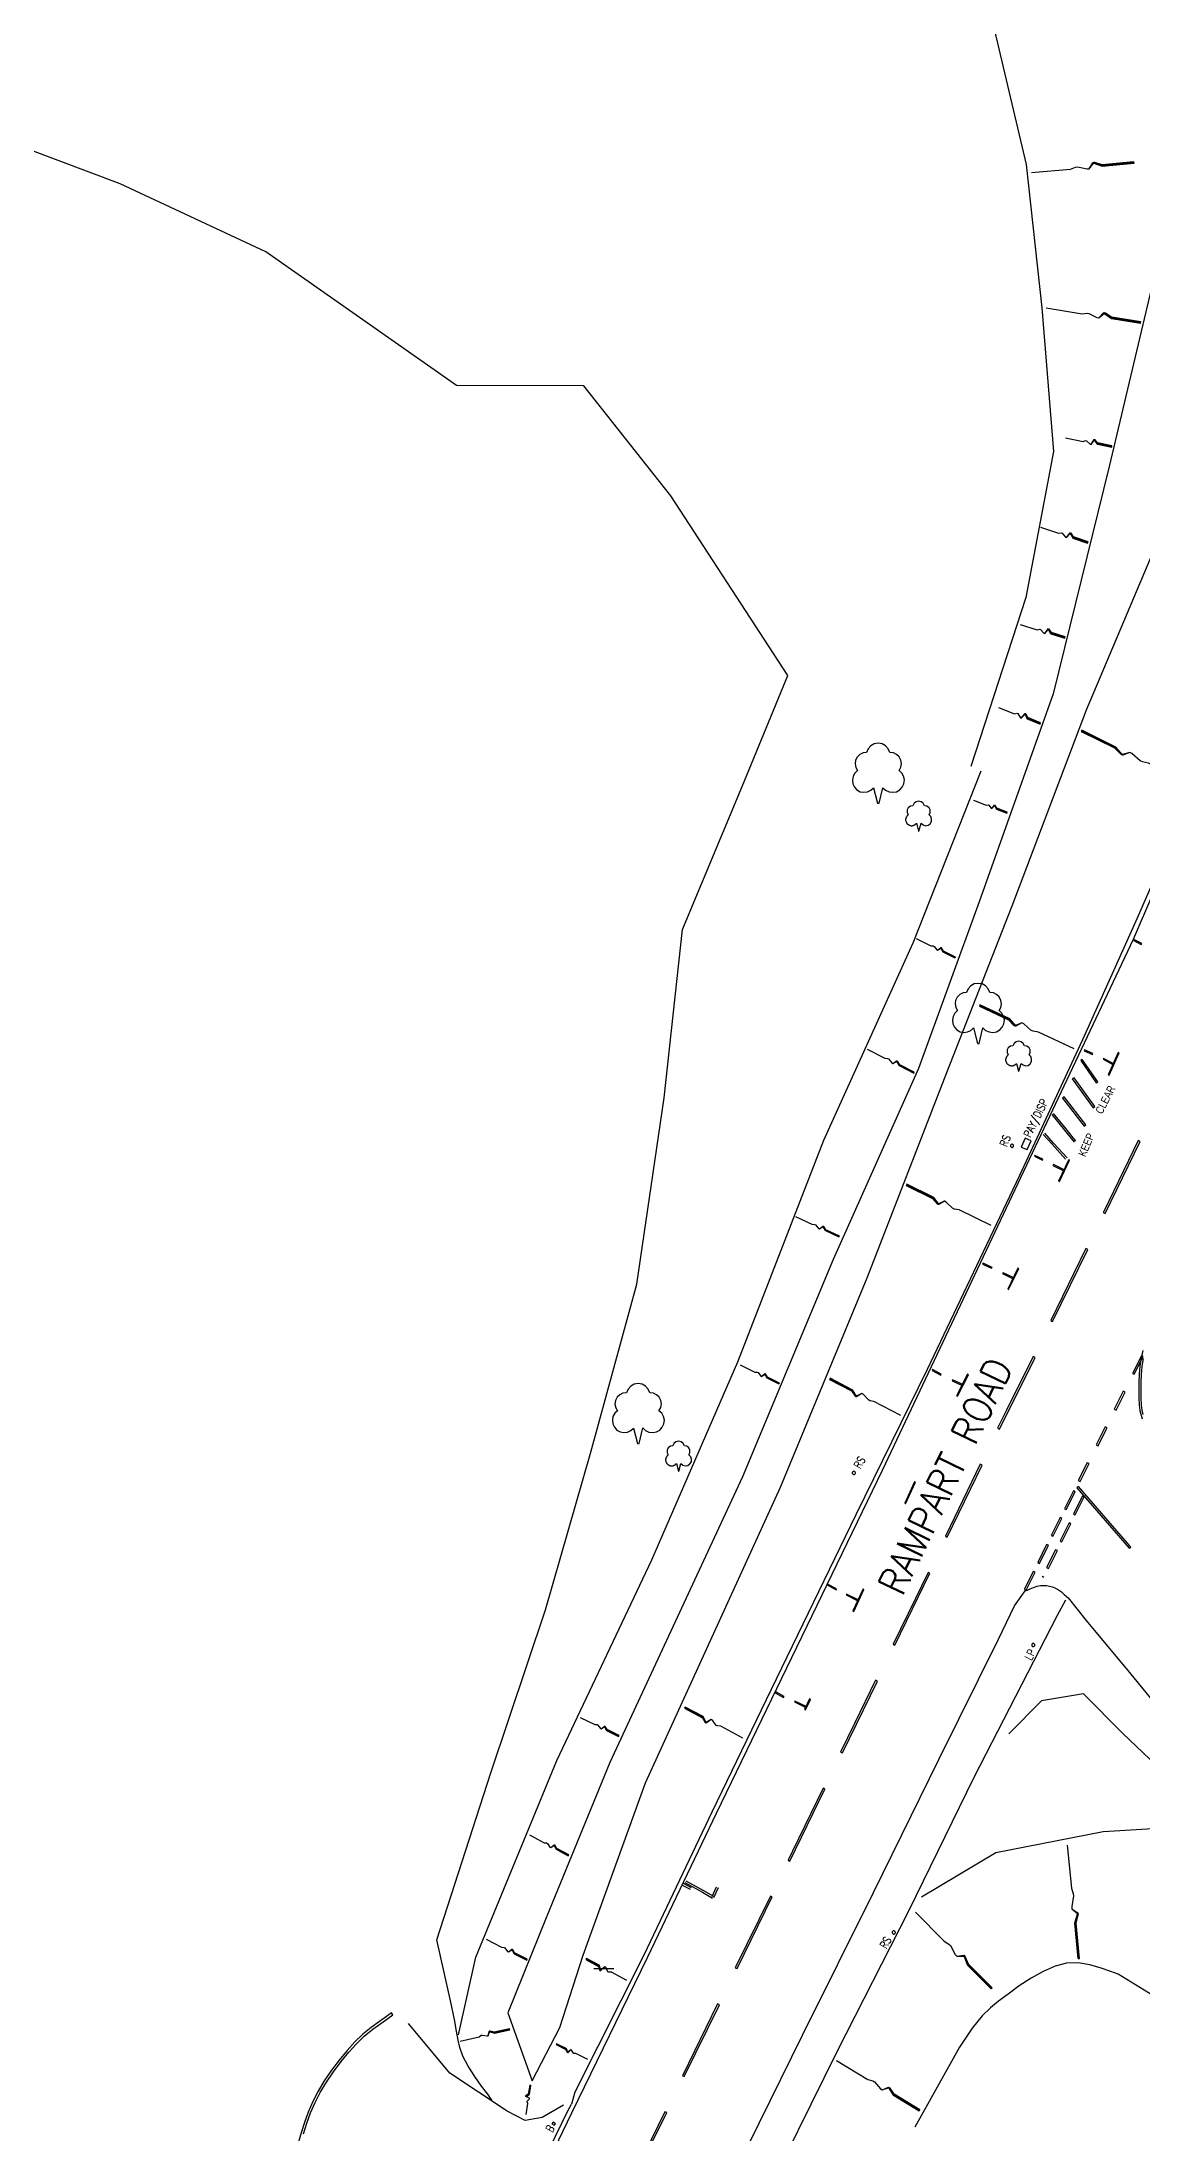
# Model space of a CAD drawing. Extents: x 427500 to 429848, y 434500 to 436505.
# Drawn here: x 429144.3 to 429199.4, y 435310 to 435414.5 of the extents above; entities that cross this region are included whole.
import ezdxf

# ---------------------------------------------------------------- set-up
doc = ezdxf.new("R2010")
doc.units = 0
doc.layers.get('0').update_dxf_attribs({"color": 222})
doc.layers.add('LPTIP_Ex_Base', color=8, linetype='Continuous')
doc.layers.add('ROADNAME', color=7, linetype='Continuous')
doc.styles.add('ARIAL', font='arial.ttf', dxfattribs={"width": 0.8})
doc.styles.add('LCC Romans', font='romans.shx', dxfattribs={"width": 0.9})
doc.styles.get("Standard").update_dxf_attribs({"font": 'romans.shx'})

# ---------------------------------------------------------------- blocks, each defined once
blk = doc.blocks.new('CIRCL')
at = {"color": 0, "linetype": 'ByBlock', "flags": 128}
for points in [[(0.5, 0), (0.475, 0.154), (0.404, 0.293), (0.293, 0.404), (0.154, 0.475), (0, 0.5), (-0.154, 0.475), (-0.293, 0.404), (-0.404, 0.293), (-0.475, 0.154), (-0.5, 0), (-0.475, -0.154), (-0.404, -0.293), (-0.293, -0.404), (-0.154, -0.475), (0, -0.5), (0.154, -0.475), (0.293, -0.404), (0.404, -0.293), (0.475, -0.154)], [(0.5, 0), (0.475, -0.154)]]:
    blk.add_lwpolyline(points, dxfattribs=at)
blk = doc.blocks.new('MH_LINE')
at = {"color": 0, "linetype": 'ByBlock', "flags": 128}
blk.add_lwpolyline([(-0.5, 0), (0.5, 0)], dxfattribs=at)
blk = doc.blocks.new('MH_BANK_L')
at = {"color": 0, "linetype": 'ByBlock', "flags": 128}
for points in [[(-0.19, 0.02005), (-0.5, 0.02005)], [(-0.5, 0.02005), (-0.5, 0.00005)], [(-0.5, 0.01905), (-0.19, 0.01905)], [(-0.5, 0.01795), (-0.19, 0.01795)], [(-0.5, 0.01695), (-0.19, 0.01695)], [(-0.5, 0.01595), (-0.19, 0.01595)], [(-0.5, 0.01495), (-0.19, 0.01495)], [(-0.5, 0.01395), (-0.19, 0.01395)], [(-0.5, 0.01305), (-0.19, 0.01305)], [(-0.5, 0.01205), (-0.19, 0.01205)], [(-0.5, 0.01105), (-0.19, 0.01105)], [(-0.5, 0.01005), (-0.19, 0.01005)], [(-0.5, 0.00905), (-0.19, 0.00905)], [(-0.5, 0.00805), (-0.19, 0.00805)], [(-0.5, 0.00695), (-0.19, 0.00695)], [(-0.5, 0.00595), (-0.19, 0.00595)], [(-0.5, 0.00495), (-0.19, 0.00495)], [(-0.5, 0.00405), (-0.19, 0.00405)], [(-0.5, 0.00295), (-0.19, 0.00295)], [(-0.5, 0.00195), (-0.19, 0.00195)], [(-0.5, 0.00105), (-0.19, 0.00105)], [(-0.5, 0.00005), (-0.19, 0.00005)], [(-0.19, 0.00005), (-0.19, 0.02005)], [(-0.1, -0.04005), (-0.19, 0.02005)], [(-0.19, 0.01905), (-0.101, -0.03995)], [(-0.19, 0.01795), (-0.102, -0.04005)], [(-0.19, 0.01695), (-0.1031, -0.03995)], [(-0.19, 0.01595), (-0.1042, -0.04005)], [(-0.19, 0.01495), (-0.1052, -0.03995)], [(-0.19, 0.01395), (-0.1062, -0.03995)], [(-0.19, 0.01305), (-0.1072, -0.03995)], [(-0.19, 0.01205), (-0.108, -0.03995)], [(-0.19, 0.01105), (-0.109, -0.03995)], [(-0.19, 0.01005), (-0.11, -0.04005)], [(-0.19, 0.00905), (-0.1112, -0.03995)], [(-0.19, 0.00805), (-0.19, 0.00695)], [(-0.19, 0.00805), (-0.1124, -0.04005)], [(-0.19, 0.00695), (-0.1135, -0.03995)], [(-0.19, 0.00595), (-0.1144, -0.03995)], [(-0.19, 0.00495), (-0.1154, -0.03995)], [(-0.19, 0.00405), (-0.1163, -0.03995)], [(-0.19, 0.00295), (-0.1173, -0.03995)], [(-0.19, 0.00195), (-0.1183, -0.03995)], [(-0.19, 0.00105), (-0.1191, -0.04005)], [(-0.19, 0.00005), (-0.12, -0.04005)], [(-0.0601, 0.04005), (-0.11, -0.04005)], [(-0.0601, 0.04005), (-0.109, -0.03995)], [(-0.0601, 0.04005), (-0.108, -0.03995)], [(-0.0601, 0.04005), (-0.1072, -0.03995)], [(-0.0601, 0.04005), (-0.1062, -0.03995)], [(-0.0601, 0.04005), (-0.1058, -0.03085)], [(-0.0601, 0.04005), (-0.1055, -0.03155)], [(-0.0601, 0.04005), (-0.1052, -0.03995)], [(-0.0601, 0.04005), (-0.1042, -0.04005)], [(-0.0601, 0.04005), (-0.1031, -0.03995)], [(-0.0601, 0.04005), (-0.102, -0.04005)], [(-0.0601, 0.04005), (-0.101, -0.03995)], [(-0.0601, 0.04005), (-0.1, -0.04005)], [(-0.0601, 0.04005), (-0.1, -0.04005)], [(-0.04, 0.04005), (-0.0601, 0.04005)], [(0.05, 0.00005), (-0.04, 0.04005)], [(0.07, 0.00005), (0.05, 0.00005)], [(0.12, 0.02005), (0.07, 0.00005)], [(0.5, 0.02005), (0.12, 0.02005)], [(-0.1, -0.04005), (-0.12, -0.04005)], [(-0.1058, -0.03085), (-0.1137, -0.03085)], [(-0.1055, -0.03155), (-0.1127, -0.03155)], [(-0.1059, -0.03225), (-0.1116, -0.03225)], [(-0.1065, -0.03295), (-0.1105, -0.03295)], [(-0.107, -0.03375), (-0.1094, -0.03375)], [(-0.1075, -0.03445), (-0.1083, -0.03445)], [(-0.1055, -0.03155), (-0.1077, -0.03485)]]:
    blk.add_lwpolyline(points, dxfattribs=at)

msp = doc.modelspace()

# ---------------------------------------------------------------- linework, layer by layer
at = {"layer": 'LPTIP_Ex_Base', "color": 251, "true_color": 0x636466, "flags": 128}
for points in [[(429171.76, 435453.08), (429171.74, 435452.7), (429171.69, 435452.16), (429171.65, 435451.54), (429171.67, 435450.87), (429171.78, 435450.23), (429171.93, 435449.68), (429172.08, 435449.17), (429172.32, 435448.61), (429172.76, 435447.91), (429173.47, 435446.97), (429177.55, 435442.65), (429181.5, 435436.08), (429185.44, 435431.22), (429189.39, 435424.29), (429191.75, 435416), (429193.55, 435408.39), (429194.34, 435401.23), (429194.93, 435394.04), (429193.54, 435386.74), (429190.79, 435378.3)], [(429166.85, 435311.64), (429166.64, 435311.93), (429166.33, 435312.34), (429165.99, 435312.82), (429165.66, 435313.33), (429165.4, 435313.84), (429165.25, 435314.27), (429165.16, 435314.64), (429165.08, 435315.08), (429164.98, 435315.67), (429164.8, 435316.53), (429164.09, 435319.65), (429166.8, 435327.99), (429169.53, 435336.15), (429171.8, 435344.02), (429174.09, 435352.42), (429175.46, 435361.74), (429176.38, 435370.16), (429179.35, 435377.3), (429181.64, 435382.85), (429175.8, 435391.83), (429171.44, 435397.32), (429165.08, 435397.34), (429155.55, 435404.02), (429148.27, 435407.42), (429137.53, 435411.45)], [(429212.33, 435405.72), (429210.11, 435399.21), (429207.19, 435390.96), (429204.34, 435383.09), (429201.54, 435376.3), (429199.11, 435370.72), (429196.37, 435364.63), (429193.23, 435357.86), (429188.61, 435348.16), (429185.04, 435340.89), (429181.06, 435332.68), (429177.84, 435326.03), (429174.44, 435318.88), (429171, 435312.04), (429170.83, 435311.43)], [(429200.37, 435404.54), (429197.71, 435393.3), (429194.9, 435381.94), (429191.21, 435371.53), (429188.17, 435363.21), (429183.9, 435353.65), (429179.38, 435342.79), (429172.74, 435328.52), (429169.6, 435320.83), (429167.65, 435316.01), (429168.86, 435312.6), (429170.24, 435315.27), (429171.41, 435318.88), (429174.52, 435327.5), (429181.27, 435342.27), (429185.61, 435352.74), (429189.59, 435363.01), (429192.85, 435371.34), (429196.57, 435381.13), (429201.48, 435392.77)], [(429161.52, 435292.13), (429161.7, 435292.05), (429162.18, 435293.01), (429170.84, 435311.01), (429174.62, 435318.77), (429178.08, 435325.98), (429186.38, 435343.12), (429198.92, 435369.67), (429201.72, 435376.19), (429204.59, 435383.04), (429205.43, 435385.29), (429205.99, 435387.03), (429205.84, 435387.11)], [(429165.17, 435314.9), (429166.04, 435318.79), (429170.1, 435328.61), (429174.84, 435338.64), (429179.14, 435348.55), (429183.44, 435359.62), (429187.91, 435369.48), (429191.3, 435378.08)], [(429194.84, 435360.9), (429195.47, 435360.12), (429195.96, 435359.52), (429195.96, 435359.52)], [(429194.91, 435360.96), (429195.54, 435360.19), (429196.03, 435359.58), (429196.03, 435359.58)], [(429195.52, 435358.67), (429194.85, 435359.42), (429194.41, 435359.91), (429194.41, 435359.91)], [(429195.6, 435358.74), (429194.93, 435359.48), (429194.49, 435359.97), (429194.49, 435359.97)], [(429199.25, 435359.56), (429199.16, 435359.6), (429197.43, 435356.05), (429197.41, 435356), (429197.5, 435355.96), (429199.25, 435359.56)], [(429196.63, 435354.16), (429196.54, 435354.21), (429194.79, 435350.61), (429194.88, 435350.56), (429196.63, 435354.16)], [(429194, 435348.76), (429193.91, 435348.81), (429192.55, 435346.09), (429192.13, 435345.23), (429192.22, 435345.18), (429194, 435348.76)], [(429198.87, 435347.96), (429198.95, 435347.92), (429199.41, 435348.81), (429199.32, 435348.85), (429198.87, 435347.96)], [(429199.38, 435349.11), (429199.3, 435348.73), (429199.24, 435348.34), (429199.22, 435348.11), (429199.2, 435347.93), (429199.18, 435347.51), (429199.18, 435347.11), (429199.18, 435347.1), (429199.18, 435346.72), (429199.2, 435346.4), (429199.23, 435346.12), (429199.24, 435346.1), (429199.3, 435345.88), (429199.36, 435345.7)], [(429199.4, 435348.71), (429199.34, 435348.33), (429199.32, 435348.1), (429199.3, 435347.93), (429199.28, 435347.51), (429199.28, 435347.11), (429199.28, 435347.1), (429199.28, 435346.73), (429199.3, 435346.4), (429199.33, 435346.13), (429199.34, 435346.13), (429199.39, 435345.91)], [(429197.96, 435346.18), (429198.05, 435346.13), (429198.5, 435347.02), (429198.41, 435347.07), (429197.96, 435346.18)], [(429197.06, 435344.39), (429197.15, 435344.35), (429197.39, 435344.82), (429197.6, 435345.24), (429197.51, 435345.29), (429197.06, 435344.39)], [(429191.35, 435343.38), (429191.26, 435343.43), (429189.52, 435339.82), (429189.61, 435339.78), (429191.35, 435343.38)], [(429196.16, 435342.61), (429196.25, 435342.56), (429196.7, 435343.46), (429196.61, 435343.5), (429196.16, 435342.61)], [(429195.47, 435341.2), (429195.56, 435341.16), (429196.01, 435342.05), (429195.92, 435342.1), (429195.47, 435341.2)], [(429196.46, 435341.79), (429196.37, 435341.83), (429195.92, 435340.94), (429196.01, 435340.89), (429196.46, 435341.79)], [(429198.7, 435339.22), (429198.78, 435339.28), (429198.62, 435339.47), (429196.17, 435342.31), (429196.09, 435342.25), (429198.7, 435339.22)], [(429194.8, 435339.86), (429194.89, 435339.82), (429194.92, 435339.87), (429195.34, 435340.71), (429195.25, 435340.76), (429194.8, 435339.86)], [(429195.79, 435340.45), (429195.7, 435340.49), (429195.25, 435339.6), (429195.34, 435339.55), (429195.79, 435340.45)], [(429194.14, 435338.52), (429194.23, 435338.47), (429194.67, 435339.37), (429194.58, 435339.41), (429194.14, 435338.52)], [(429195.12, 435339.11), (429195.03, 435339.15), (429194.58, 435338.26), (429194.67, 435338.21), (429195.12, 435339.11)], [(429188.74, 435337.98), (429188.65, 435338.02), (429188.02, 435336.71), (429186.9, 435334.43), (429186.99, 435334.38), (429188.74, 435337.98)], [(429193.47, 435337.18), (429193.56, 435337.13), (429194, 435338.03), (429193.91, 435338.07), (429193.47, 435337.18)], [(429194.44, 435337.77), (429194.35, 435337.81), (429194.35, 435337.81)], [(429156.6, 435262.27), (429156.92, 435263.13), (429157.85, 435265.05), (429161.88, 435273.25), (429165.89, 435281.45), (429169.94, 435289.64), (429174.38, 435298.64), (429178.59, 435307.2), (429182.38, 435314.89), (429185.92, 435322.01), (429189.19, 435328.66), (429192.18, 435334.68), (429192.97, 435336.34), (429193.51, 435337.09)], [(429195.53, 435336.63), (429195.11, 435335.86), (429190.94, 435327.76), (429187.67, 435321.08), (429184.09, 435314.05), (429180.21, 435306.19), (429175.99, 435297.74), (429171.78, 435288.74), (429167.63, 435280.31), (429163.69, 435272.4), (429159.62, 435264.48), (429158.6, 435262.29), (429157.72, 435260.61)], [(429193.51, 435337.09), (429193.62, 435337.13), (429193.76, 435337.2), (429193.93, 435337.27), (429194.11, 435337.33), (429194.27, 435337.37), (429194.42, 435337.37), (429194.58, 435337.36), (429194.73, 435337.33), (429194.88, 435337.29), (429195.03, 435337.23), (429195.17, 435337.15), (429195.32, 435337.04), (429195.45, 435336.92), (429195.57, 435336.82), (429195.66, 435336.74), (429196.55, 435335.62), (429198.78, 435332.93), (429204.54, 435325.9)], [(429186.12, 435332.58), (429186.03, 435332.63), (429184.97, 435330.47), (429184.28, 435329.03), (429184.37, 435328.99), (429186.12, 435332.58)], [(429202.42, 435326.13), (429198.38, 435329.97), (429196.42, 435331.94), (429194.33, 435331.6), (429192.69, 435329.95)], [(429183.49, 435327.19), (429183.4, 435327.23), (429181.87, 435324.09), (429181.65, 435323.64), (429181.74, 435323.59), (429183.49, 435327.19)], [(429188.32, 435321.8), (429192.04, 435324.02), (429197.41, 435325.07), (429202.08, 435325.35), (429204.43, 435324.91)], [(429176.78, 435322.16), (429176.38, 435322.37), (429176.38, 435322.37)], [(429176.82, 435322.25), (429176.42, 435322.46), (429176.42, 435322.46)], [(429176.5, 435322.51), (429177.37, 435322.03), (429177.88, 435321.74), (429177.88, 435321.74)], [(429176.54, 435322.6), (429177.42, 435322.11), (429177.92, 435321.83), (429177.92, 435321.83)], [(429177.86, 435321.81), (429178.08, 435322.3), (429178.08, 435322.3)], [(429177.95, 435321.76), (429178.17, 435322.26), (429178.17, 435322.26)], [(429180.86, 435321.8), (429180.77, 435321.84), (429179.01, 435318.25), (429179.1, 435318.21), (429180.86, 435321.8)], [(429201.19, 435316.07), (429198.16, 435317.93), (429197.79, 435318.06), (429197.3, 435318.23), (429196.73, 435318.4), (429196.15, 435318.5), (429195.57, 435318.48), (429195, 435318.33), (429194.41, 435318.07), (429193.8, 435317.73), (429193.21, 435317.35), (429192.65, 435316.93), (429192.18, 435316.58), (429191.77, 435316.26), (429191.35, 435315.85), (429190.86, 435315.24), (429190.22, 435314.29), (429187.99, 435310.28)], [(429157.43, 435309.96), (429157.59, 435310.48), (429157.78, 435311), (429158.01, 435311.52), (429158.27, 435312.02), (429158.58, 435312.53), (429158.93, 435313.06), (429159.31, 435313.57), (429159.7, 435314.04), (429160.08, 435314.46), (429160.47, 435314.84), (429160.89, 435315.18), (429161.29, 435315.47), (429161.64, 435315.72), (429161.89, 435315.9), (429161.82, 435316), (429161.57, 435315.82), (429161.22, 435315.57), (429160.81, 435315.27), (429160.39, 435314.93), (429159.99, 435314.55), (429159.61, 435314.12), (429159.22, 435313.64), (429158.83, 435313.13), (429158.47, 435312.6), (429158.16, 435312.08), (429157.9, 435311.57), (429157.67, 435311.04), (429157.48, 435310.52), (429157.31, 435310), (429157.17, 435309.49)], [(429178.22, 435316.41), (429178.13, 435316.46), (429176.37, 435312.86), (429176.46, 435312.82), (429178.22, 435316.41)], [(429170.43, 435311.39), (429169.36, 435310.77), (429168.51, 435310.62), (429167.61, 435311.09), (429164.75, 435312.98), (429162.67, 435315.47)], [(429166.43, 435302.37), (429167.88, 435305.43), (429170.65, 435311.11), (429170.83, 435311.43)], [(429175.59, 435311.02), (429175.5, 435311.06), (429174.47, 435308.97), (429173.73, 435307.48), (429173.81, 435307.43), (429175.59, 435311.02)]]:
    msp.add_lwpolyline(points, dxfattribs=at)
at = {"layer": 'LPTIP_Ex_Base', "color": 251, "true_color": 0x636466}
for points in [[(429185.13, 435378.1), (429184.99, 435377.97), (429184.9, 435377.81), (429184.87, 435377.62), (429184.89, 435377.44), (429184.97, 435377.27), (429185.09, 435377.13), (429185.26, 435377.04), (429185.44, 435377.01), (429185.62, 435377.03), (429185.79, 435377.11), (429185.93, 435377.23), (429185.93, 435377.23), (429186.13, 435376.46), (429186.21, 435376.46), (429186.39, 435377.24), (429186.39, 435377.24), (429186.53, 435377.11), (429186.7, 435377.03), (429186.89, 435377.01), (429187.07, 435377.04), (429187.24, 435377.13), (429187.36, 435377.27), (429187.44, 435377.44), (429187.47, 435377.63), (429187.43, 435377.81), (429187.34, 435377.97), (429187.2, 435378.1), (429187.29, 435378.26), (429187.32, 435378.44), (429187.29, 435378.61), (429187.21, 435378.78), (429187.08, 435378.9), (429186.92, 435378.98), (429186.74, 435379), (429186.74, 435379), (429186.66, 435379.18), (429186.53, 435379.33), (429186.36, 435379.43), (429186.16, 435379.46), (429185.96, 435379.43), (429185.79, 435379.33), (429185.66, 435379.18), (429185.58, 435379), (429185.4, 435378.98), (429185.24, 435378.9), (429185.11, 435378.77), (429185.03, 435378.61), (429185, 435378.43), (429185.04, 435378.25), (429185.13, 435378.1)], [(429187.66, 435375.89), (429187.65, 435375.88), (429187.63, 435375.86), (429187.62, 435375.85), (429187.61, 435375.84), (429187.6, 435375.82), (429187.59, 435375.81), (429187.58, 435375.79), (429187.57, 435375.78), (429187.56, 435375.76), (429187.55, 435375.74), (429187.54, 435375.72), (429187.54, 435375.71), (429187.54, 435375.69), (429187.53, 435375.67), (429187.53, 435375.65), (429187.53, 435375.63), (429187.53, 435375.61), (429187.54, 435375.59), (429187.54, 435375.58), (429187.54, 435375.56), (429187.55, 435375.54), (429187.56, 435375.52), (429187.57, 435375.51), (429187.57, 435375.49), (429187.58, 435375.47), (429187.59, 435375.46), (429187.61, 435375.44), (429187.62, 435375.43), (429187.63, 435375.42), (429187.65, 435375.41), (429187.66, 435375.4), (429187.68, 435375.39), (429187.69, 435375.38), (429187.71, 435375.37), (429187.73, 435375.36), (429187.75, 435375.35), (429187.76, 435375.35), (429187.78, 435375.35), (429187.8, 435375.34), (429187.82, 435375.34), (429187.84, 435375.34), (429187.86, 435375.34), (429187.88, 435375.34), (429187.89, 435375.35), (429187.91, 435375.35), (429187.93, 435375.36), (429187.95, 435375.36), (429187.96, 435375.37), (429187.98, 435375.38), (429188, 435375.39), (429188.01, 435375.4), (429188.03, 435375.41), (429188.04, 435375.43), (429188.05, 435375.44), (429188.07, 435375.46), (429188.07, 435375.46), (429188.17, 435375.07), (429188.19, 435375.07), (429188.3, 435375.46), (429188.3, 435375.46), (429188.4, 435375.38), (429188.52, 435375.34), (429188.65, 435375.36), (429188.75, 435375.44), (429188.82, 435375.55), (429188.83, 435375.68), (429188.79, 435375.8), (429188.7, 435375.89), (429188.75, 435376), (429188.75, 435376.13), (429188.7, 435376.24), (429188.59, 435376.32), (429188.47, 435376.34), (429188.41, 435376.46), (429188.31, 435376.54), (429188.18, 435376.57), (429188.05, 435376.54), (429187.95, 435376.46), (429187.89, 435376.34), (429187.77, 435376.32), (429187.66, 435376.24), (429187.61, 435376.13), (429187.61, 435376), (429187.66, 435375.89)], [(429190.13, 435366.1), (429189.99, 435365.97), (429189.9, 435365.81), (429189.87, 435365.62), (429189.89, 435365.44), (429189.97, 435365.27), (429190.09, 435365.13), (429190.26, 435365.04), (429190.44, 435365.01), (429190.62, 435365.03), (429190.79, 435365.11), (429190.93, 435365.23), (429190.93, 435365.23), (429191.13, 435364.46), (429191.21, 435364.46), (429191.39, 435365.24), (429191.39, 435365.24), (429191.53, 435365.11), (429191.7, 435365.03), (429191.89, 435365.01), (429192.07, 435365.04), (429192.24, 435365.13), (429192.36, 435365.27), (429192.44, 435365.44), (429192.47, 435365.63), (429192.43, 435365.81), (429192.34, 435365.97), (429192.2, 435366.1), (429192.29, 435366.26), (429192.32, 435366.44), (429192.29, 435366.61), (429192.21, 435366.78), (429192.08, 435366.9), (429191.92, 435366.98), (429191.74, 435367), (429191.74, 435367), (429191.66, 435367.18), (429191.53, 435367.33), (429191.36, 435367.43), (429191.16, 435367.46), (429190.96, 435367.43), (429190.79, 435367.33), (429190.66, 435367.18), (429190.58, 435367), (429190.4, 435366.98), (429190.24, 435366.9), (429190.11, 435366.77), (429190.03, 435366.61), (429190, 435366.43), (429190.04, 435366.25), (429190.13, 435366.1)], [(429192.66, 435363.89), (429192.65, 435363.88), (429192.63, 435363.86), (429192.62, 435363.85), (429192.61, 435363.84), (429192.6, 435363.82), (429192.59, 435363.81), (429192.58, 435363.79), (429192.57, 435363.78), (429192.56, 435363.76), (429192.55, 435363.74), (429192.54, 435363.72), (429192.54, 435363.71), (429192.54, 435363.69), (429192.53, 435363.67), (429192.53, 435363.65), (429192.53, 435363.63), (429192.53, 435363.61), (429192.54, 435363.59), (429192.54, 435363.58), (429192.54, 435363.56), (429192.55, 435363.54), (429192.56, 435363.52), (429192.57, 435363.51), (429192.57, 435363.49), (429192.58, 435363.47), (429192.59, 435363.46), (429192.61, 435363.44), (429192.62, 435363.43), (429192.63, 435363.42), (429192.65, 435363.41), (429192.66, 435363.4), (429192.68, 435363.39), (429192.69, 435363.38), (429192.71, 435363.37), (429192.73, 435363.36), (429192.75, 435363.35), (429192.76, 435363.35), (429192.78, 435363.35), (429192.8, 435363.34), (429192.82, 435363.34), (429192.84, 435363.34), (429192.86, 435363.34), (429192.88, 435363.34), (429192.89, 435363.35), (429192.91, 435363.35), (429192.93, 435363.36), (429192.95, 435363.36), (429192.96, 435363.37), (429192.98, 435363.38), (429193, 435363.39), (429193.01, 435363.4), (429193.03, 435363.41), (429193.04, 435363.43), (429193.05, 435363.44), (429193.07, 435363.46), (429193.07, 435363.46), (429193.17, 435363.07), (429193.19, 435363.07), (429193.3, 435363.46), (429193.3, 435363.46), (429193.4, 435363.38), (429193.52, 435363.34), (429193.65, 435363.36), (429193.75, 435363.44), (429193.82, 435363.55), (429193.83, 435363.68), (429193.79, 435363.8), (429193.7, 435363.89), (429193.75, 435364), (429193.75, 435364.13), (429193.7, 435364.24), (429193.59, 435364.32), (429193.47, 435364.34), (429193.41, 435364.46), (429193.31, 435364.54), (429193.18, 435364.57), (429193.05, 435364.54), (429192.95, 435364.46), (429192.89, 435364.34), (429192.77, 435364.32), (429192.66, 435364.24), (429192.61, 435364.13), (429192.61, 435364), (429192.66, 435363.89)], [(429173.13, 435346.1), (429172.99, 435345.97), (429172.9, 435345.81), (429172.87, 435345.62), (429172.89, 435345.44), (429172.97, 435345.27), (429173.09, 435345.13), (429173.26, 435345.04), (429173.44, 435345.01), (429173.62, 435345.03), (429173.79, 435345.11), (429173.93, 435345.23), (429173.93, 435345.23), (429174.13, 435344.46), (429174.21, 435344.46), (429174.39, 435345.24), (429174.39, 435345.24), (429174.53, 435345.11), (429174.7, 435345.03), (429174.89, 435345.01), (429175.07, 435345.04), (429175.24, 435345.13), (429175.36, 435345.27), (429175.44, 435345.44), (429175.47, 435345.63), (429175.43, 435345.81), (429175.34, 435345.97), (429175.2, 435346.1), (429175.29, 435346.26), (429175.32, 435346.44), (429175.29, 435346.61), (429175.21, 435346.78), (429175.08, 435346.9), (429174.92, 435346.98), (429174.74, 435347), (429174.74, 435347), (429174.66, 435347.18), (429174.53, 435347.33), (429174.36, 435347.43), (429174.16, 435347.46), (429173.96, 435347.43), (429173.79, 435347.33), (429173.66, 435347.18), (429173.58, 435347), (429173.4, 435346.98), (429173.24, 435346.9), (429173.11, 435346.77), (429173.03, 435346.61), (429173, 435346.43), (429173.04, 435346.25), (429173.13, 435346.1)], [(429175.66, 435343.89), (429175.65, 435343.88), (429175.63, 435343.86), (429175.62, 435343.85), (429175.61, 435343.84), (429175.6, 435343.82), (429175.59, 435343.81), (429175.58, 435343.79), (429175.57, 435343.78), (429175.56, 435343.76), (429175.55, 435343.74), (429175.54, 435343.72), (429175.54, 435343.71), (429175.54, 435343.69), (429175.53, 435343.67), (429175.53, 435343.65), (429175.53, 435343.63), (429175.53, 435343.61), (429175.54, 435343.59), (429175.54, 435343.58), (429175.54, 435343.56), (429175.55, 435343.54), (429175.56, 435343.52), (429175.57, 435343.51), (429175.57, 435343.49), (429175.58, 435343.47), (429175.59, 435343.46), (429175.61, 435343.44), (429175.62, 435343.43), (429175.63, 435343.42), (429175.65, 435343.41), (429175.66, 435343.4), (429175.68, 435343.39), (429175.69, 435343.38), (429175.71, 435343.37), (429175.73, 435343.36), (429175.75, 435343.35), (429175.76, 435343.35), (429175.78, 435343.35), (429175.8, 435343.34), (429175.82, 435343.34), (429175.84, 435343.34), (429175.86, 435343.34), (429175.88, 435343.34), (429175.89, 435343.35), (429175.91, 435343.35), (429175.93, 435343.36), (429175.95, 435343.36), (429175.96, 435343.37), (429175.98, 435343.38), (429176, 435343.39), (429176.01, 435343.4), (429176.03, 435343.41), (429176.04, 435343.43), (429176.05, 435343.44), (429176.07, 435343.46), (429176.07, 435343.46), (429176.17, 435343.07), (429176.19, 435343.07), (429176.3, 435343.46), (429176.3, 435343.46), (429176.4, 435343.38), (429176.52, 435343.34), (429176.65, 435343.36), (429176.75, 435343.44), (429176.82, 435343.55), (429176.83, 435343.68), (429176.79, 435343.8), (429176.7, 435343.89), (429176.75, 435344), (429176.75, 435344.13), (429176.7, 435344.24), (429176.59, 435344.32), (429176.47, 435344.34), (429176.41, 435344.46), (429176.31, 435344.54), (429176.18, 435344.57), (429176.05, 435344.54), (429175.95, 435344.46), (429175.89, 435344.34), (429175.77, 435344.32), (429175.66, 435344.24), (429175.61, 435344.13), (429175.61, 435344), (429175.66, 435343.89)]]:
    msp.add_lwpolyline(points, dxfattribs=at)
at = {"layer": 'LPTIP_Ex_Base', "color": 251, "true_color": 0x636466, "flags": 128}
for points in [[(429199.31, 435369.4), (429199.34, 435369.45), (429198.93, 435369.66), (429198.9, 435369.62)], [(429196.87, 435363.9), (429196.89, 435363.95), (429196.47, 435364.13), (429196.45, 435364.09)], [(429198.21, 435363.99), (429198.16, 435364.01), (429197.65, 435362.89), (429197.7, 435362.87)], [(429195.95, 435362.74), (429195.86, 435362.69), (429196.9, 435361.24), (429196.98, 435361.3)], [(429196.36, 435363.66), (429196.28, 435363.6), (429197.06, 435362.49), (429197.14, 435362.54)], [(429197.88, 435363.41), (429197.91, 435363.46), (429197.42, 435363.71), (429197.4, 435363.67)], [(429195.45, 435361.78), (429195.38, 435361.72), (429196.45, 435360.33), (429196.53, 435360.39)], [(429193.81, 435359.59), (429193.5, 435359.72), (429193.31, 435359.28), (429193.61, 435359.15)], [(429194.37, 435358.62), (429194.39, 435358.67), (429193.99, 435358.86), (429193.97, 435358.82)], [(429195.73, 435358.63), (429195.69, 435358.65), (429195.18, 435357.57), (429195.22, 435357.55)], [(429195.4, 435358.11), (429195.42, 435358.16), (429194.92, 435358.4), (429194.89, 435358.35)], [(429191.83, 435353.22), (429191.85, 435353.26), (429191.4, 435353.47), (429191.38, 435353.42)], [(429192.88, 435352.71), (429192.9, 435352.76), (429192.4, 435352.99), (429192.38, 435352.95)], [(429193.19, 435353.21), (429193.14, 435353.23), (429192.64, 435352.18), (429192.68, 435352.16)], [(429189.29, 435347.88), (429189.31, 435347.93), (429188.87, 435348.16), (429188.85, 435348.11)], [(429190.32, 435347.37), (429190.35, 435347.42), (429189.87, 435347.64), (429189.85, 435347.6)], [(429190.68, 435347.9), (429190.63, 435347.92), (429190.08, 435346.84), (429190.12, 435346.82)], [(429188.02, 435342.53), (429187.98, 435342.55), (429187.49, 435341.47), (429187.53, 435341.45)], [(429184.06, 435337.15), (429184.08, 435337.2), (429183.63, 435337.43), (429183.61, 435337.39)], [(429185.11, 435336.62), (429185.13, 435336.66), (429184.58, 435336.93), (429184.55, 435336.89)], [(429185.44, 435337.17), (429185.4, 435337.19), (429184.89, 435336.09), (429184.94, 435336.07)], [(429181.43, 435331.77), (429181.45, 435331.82), (429181.04, 435332.05), (429181.01, 435332)], [(429182.5, 435331.28), (429182.52, 435331.33), (429181.99, 435331.58), (429181.97, 435331.54)], [(429182.78, 435331.67), (429182.73, 435331.69), (429182.47, 435331.17), (429182.52, 435331.15)], [(429169.96, 435310.38), (429170.02, 435310.46), (429169.91, 435310.53), (429169.85, 435310.45)]]:
    msp.add_lwpolyline(points, close=True, dxfattribs=at)

# ---------------------------------------------------------------- block references
at = {"layer": 'LPTIP_Ex_Base', "color": 251, "true_color": 0x636466}
for name, p, xscale, yscale, zscale, rotation in [('MH_BANK_L', (429196.38, 435408.29), 5.150482, 3.5, 5.150482, 185.271716), ('MH_BANK_L', (429196.93, 435400.91), 4.778575, 3.5, 4.778575, 170.655328), ('MH_BANK_L', (429196.69, 435394.56), 2.356111, 3.5, 2.356111, 168.730732), ('MH_BANK_L', (429195.47, 435389.93), 2.494132, 3.5, 2.494132, 161.255347), ('MH_BANK_L', (429194.39, 435385.12), 2.335766, 3.5, 2.335766, 163.020289), ('MH_BANK_L', (429193.24, 435380.9), 2.232506, 3.5, 2.232506, 158.334041), ('MH_BANK_L', (429198.99, 435378.72), 5.98948, 3.5, 5.98948, 333.617129), ('MH_BANK_L', (429191.77, 435376.34), 1.791585, 2.5, 1.791585, 158.83874), ('MH_BANK_L', (429189.05, 435369.26), 2.169271, 2.5, 2.169271, 153.434949), ('MH_BANK_L', (429193.57, 435365.22), 5.191552, 3.5, 5.191552, 335.011499), ('MH_BANK_L', (429186.79, 435363.62), 2.627425, 2.5, 2.627425, 152.734118), ('CIRCL', (429192.85, 435359.34), 0.16, 0.16, 0.16, 244.184746), ('MH_BANK_L', (429189.67, 435356.32), 4.694588000000001, 3.5, 4.694588000000001, 333.8998130000001), ('MH_BANK_L', (429183.13, 435355.34), 2.402925, 2.5, 2.402925, 154.776077), ('MH_BANK_L', (429180.25, 435347.96), 2.161297, 2.5, 2.161297, 153.860932), ('MH_BANK_L', (429185.49, 435346.73), 4.000448, 3.5, 4.000448, 332.071021), ('CIRCL', (429184.94, 435342.99), 0.16, 0.16, 0.16, 312.205775), ('CIRCL', (429193.91, 435334.39), 0.16, 0.16, 0.16, 318.962171), ('MH_BANK_L', (429172.24, 435330.34), 2.145183, 2.5, 2.145183, 153.649539), ('MH_BANK_L', (429177.92, 435330.45), 3.267786, 3.5, 3.267786, 331.598104), ('MH_BANK_L', (429169.72, 435324.42), 2.202347, 2.5, 2.202347, 151.762554), ('MH_BANK_L', (429195.95, 435321.56), 5.696566999999999, 3.5, 5.696566999999999, 95.44033199999998), ('MH_BANK_L', (429189.96, 435319.17), 5.384907, 3.5, 5.384907, 134.593654), ('CIRCL', (429186.94, 435320.02), 0.16, 0.16, 0.16, 168.370258), ('MH_BANK_L', (429167.6, 435319.2), 2.274837, 2.5, 2.274837, 152.625486), ('MH_BANK_L', (429172.55, 435318.11), 2.287306, 3.5, 2.287306, 331.049005), ('MH_BANK_L', (429166.49, 435314.92), 2.535922000000001, 2.5, 2.535922000000001, 193.10279), ('MH_BANK_L', (429170.84, 435314.02), 1.752087, 2.5, 1.752087, 333.279254), ('MH_BANK_L', (429186.18, 435312.42), 4.842082, 3.5, 4.842082, 148.570434), ('MH_BANK_L', (429168.62, 435311.66), 1.466694, 2.5, 1.466694, 260.8111640000001)]:
    msp.add_blockref(name, p, dxfattribs=dict(at, xscale=xscale, yscale=yscale, zscale=zscale, rotation=rotation))
msp.add_blockref('MH_LINE', (429172.45, 435318.22), dxfattribs=at)

# ---------------------------------------------------------------- texts
at = {"layer": 'LPTIP_Ex_Base', "color": 251, "true_color": 0x636466, "style": 'ARIAL', "width": 0.8}
for s, rotation, p in [('CLEAR', 62.7233, (429197.35, 435360.89)), ('KEEP', 66.7442, (429196.51, 435358.76))]:
    msp.add_text(s, height=0.4, rotation=rotation, dxfattribs=at).set_placement(p)
at = {"layer": 'LPTIP_Ex_Base', "color": 251, "true_color": 0x636466, "width": 0.8}
for s, rotation, p in [('PAY/DISP', 63.9419, (429193.77, 435359.72)), ('RS', 68.6822, (429192.59, 435359.26)), ('RS', 60.3883, (429185.26, 435343.17)), ('LP', 63.9247, (429193.82, 435333.58)), ('RS', 61.0908, (429186.57, 435319.17)), ('B', 60.4739, (429169.86, 435309.99))]:
    msp.add_text(s, height=0.4, rotation=rotation, dxfattribs=at).set_placement(p)
at = {"layer": 'ROADNAME', "style": 'LCC Romans', "width": 0.9}
msp.add_text('RAMPART ROAD', height=1.4, rotation=64.2, dxfattribs=at).set_placement((429187.36, 435336.76))

doc.saveas('drawing.dxf')
